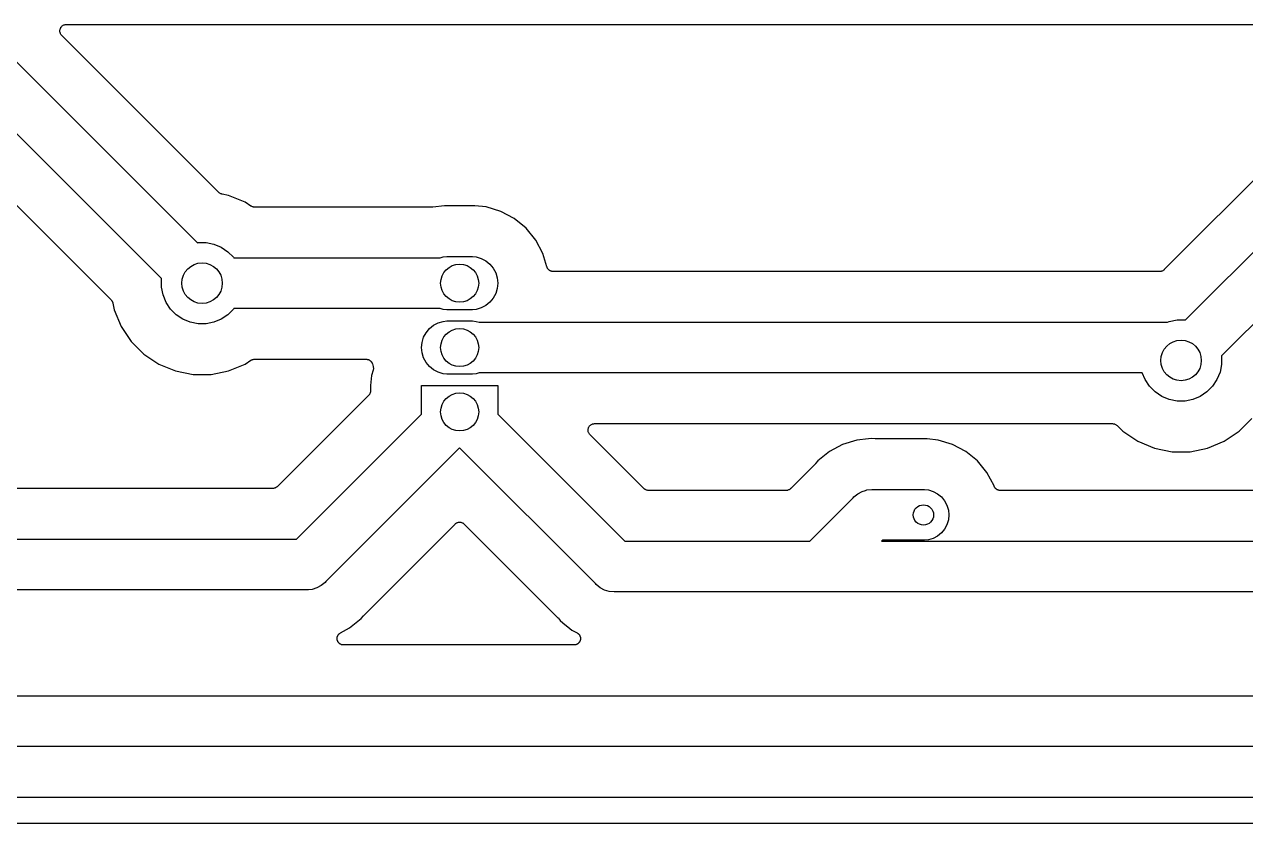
# Model space of a CAD drawing. Extents: x 31.5 to 106.7, y -110.7 to -45.7.
# Drawn here: x 58.47 to 82.55, y -110.73 to -94.97 of the extents above; entities that cross this region are included whole.
import ezdxf

# ---------------------------------------------------------------- set-up
doc = ezdxf.new("R2010")
doc.units = 0
doc.layers.add('BLACK', color=7, linetype='CONTINUOUS')

msp = doc.modelspace()

# ---------------------------------------------------------------- linework, layer by layer
at = {"layer": 'BLACK', "linetype": 'CONTINUOUS'}
for p, q in [((59.1729, -95.0977), (59.1742, -95.0856)), ((59.173, -95.0979), (59.1729, -95.0977)), ((59.1729, -95.0981), (59.173, -95.0979)), ((59.174, -95.1102), (59.1729, -95.0981)), ((59.1751, -95.1224), (59.174, -95.1102)), ((59.1742, -95.0856), (59.1755, -95.0735)), ((59.1755, -95.0735), (59.1756, -95.0733)), ((59.1756, -95.073), (59.1792, -95.0615)), ((59.1756, -95.0733), (59.1756, -95.073)), ((59.1792, -95.0615), (59.1828, -95.0498)), ((59.1828, -95.0498), (59.183, -95.0496)), ((59.183, -95.0494), (59.1889, -95.0386)), ((59.183, -95.0496), (59.183, -95.0494)), ((59.1889, -95.0386), (59.1946, -95.028)), ((59.1946, -95.028), (59.1948, -95.0278)), ((59.1948, -95.0278), (59.1949, -95.0276)), ((59.1949, -95.0276), (59.2027, -95.0182)), ((59.2027, -95.0182), (59.2104, -95.0089)), ((59.2104, -95.0089), (59.2106, -95.0087)), ((59.2106, -95.0087), (59.2108, -95.0086)), ((59.2108, -95.0086), (59.2203, -95.0009)), ((59.2203, -95.0009), (59.2296, -94.9932)), ((59.2296, -94.9932), (59.2298, -94.9931)), ((59.2298, -94.9931), (59.23, -94.993)), ((59.23, -94.993), (59.2408, -94.9873)), ((59.2408, -94.9873), (59.2515, -94.9816)), ((59.2515, -94.9816), (59.2517, -94.9815)), ((59.2517, -94.9815), (59.2519, -94.9814)), ((59.2519, -94.9814), (59.2635, -94.978)), ((59.2635, -94.978), (59.2753, -94.9744)), ((59.2753, -94.9744), (59.2755, -94.9744)), ((59.2755, -94.9744), (59.2757, -94.9743)), ((59.2757, -94.9743), (59.2877, -94.9732)), ((59.2877, -94.9732), (59.2999, -94.972)), ((59.2999, -94.972), (97.1017, -94.972)), ((59.1752, -95.1226), (59.1751, -95.1224)), ((59.1752, -95.1228), (59.1752, -95.1226)), ((59.1786, -95.1343), (59.1752, -95.1228)), ((59.182, -95.1462), (59.1786, -95.1343)), ((59.1821, -95.1464), (59.182, -95.1462)), ((59.1822, -95.1466), (59.1821, -95.1464)), ((59.1878, -95.1574), (59.1822, -95.1466)), ((59.1934, -95.1682), (59.1878, -95.1574)), ((59.1936, -95.1683), (59.1934, -95.1682)), ((59.1937, -95.1685), (59.1936, -95.1683)), ((59.2013, -95.178), (59.1937, -95.1685)), ((59.2089, -95.1875), (59.2013, -95.178)), ((59.2092, -95.1878), (59.2089, -95.1875)), ((59.2092, -95.1879), (59.2092, -95.1878)), ((59.2101, -95.1888), (59.2092, -95.1879)), ((59.2092, -95.1879), (59.2092, -95.1879)), ((62.3058, -98.2845), (59.2101, -95.1888)), ((58.2829, -95.6758), (61.8854, -99.2783)), ((61.1783, -99.9854), (57.7049, -96.512)), ((84.2268, -96.5319), (80.9502, -99.8085)), ((81.3706, -100.802), (84.9731, -97.1998)), ((57.3279, -97.5492), (60.1845, -100.406)), ((85.5511, -98.036), (82.0777, -101.509)), ((62.3148, -98.2919), (62.3058, -98.2845)), ((62.3238, -98.2994), (62.3148, -98.2919)), ((62.3244, -98.2998), (62.3238, -98.2994)), ((62.325, -98.3003), (62.3244, -98.2998)), ((62.3353, -98.3058), (62.325, -98.3003)), ((62.3455, -98.3114), (62.3353, -98.3058)), ((62.3462, -98.3116), (62.3455, -98.3114)), ((62.3468, -98.312), (62.3462, -98.3116)), ((62.358, -98.3154), (62.3468, -98.312)), ((62.3691, -98.3189), (62.358, -98.3154)), ((62.3705, -98.3192), (62.3691, -98.3189)), ((62.3706, -98.3192), (62.3705, -98.3192)), ((62.3705, -98.3192), (62.3705, -98.3192)), ((62.3709, -98.3193), (62.3706, -98.3192)), ((62.501, -98.3452), (62.3709, -98.3193)), ((62.8286, -98.4809), (62.501, -98.3452)), ((62.939, -98.5546), (62.8286, -98.4809)), ((62.9493, -98.5601), (62.939, -98.5546)), ((62.9595, -98.5657), (62.9493, -98.5601)), ((62.9602, -98.5659), (62.9595, -98.5657)), ((62.9608, -98.5663), (62.9602, -98.5659)), ((62.972, -98.5697), (62.9608, -98.5663)), ((62.9831, -98.5732), (62.972, -98.5697)), ((62.9838, -98.5733), (62.9831, -98.5732)), ((62.9845, -98.5735), (62.9838, -98.5733)), ((62.9961, -98.5747), (62.9845, -98.5735)), ((63.0078, -98.576), (62.9961, -98.5747)), ((63.0092, -98.576), (63.0078, -98.576)), ((63.0095, -98.576), (63.0092, -98.576)), ((63.0092, -98.576), (63.0092, -98.576)), ((63.0092, -98.576), (63.0092, -98.576)), ((66.5035, -98.576), (63.0095, -98.576)), ((66.5089, -98.5755), (66.5035, -98.576)), ((66.5143, -98.5755), (66.5089, -98.5755)), ((66.5212, -98.5743), (66.5143, -98.5755)), ((66.5282, -98.5736), (66.5212, -98.5743)), ((66.5289, -98.5734), (66.5282, -98.5736)), ((66.7561, -98.551), (66.5289, -98.5734)), ((67.3559, -98.551), (66.7561, -98.551)), ((67.58, -98.5731), (67.3559, -98.551)), ((67.8674, -98.6603), (67.58, -98.5731)), ((68.1323, -98.8019), (67.8674, -98.6603)), ((68.3646, -98.9924), (68.1323, -98.8019)), ((68.5551, -99.2247), (68.3646, -98.9924)), ((61.8854, -99.2783), (61.8972, -99.276)), ((61.8972, -99.276), (62.0548, -99.276)), ((62.0548, -99.276), (62.2094, -99.3067)), ((62.2094, -99.3067), (62.3549, -99.367)), ((62.3549, -99.367), (62.486, -99.4546)), ((68.6967, -99.4896), (68.5551, -99.2247)), ((62.486, -99.4546), (62.5974, -99.566)), ((62.5974, -99.566), (62.6041, -99.576)), ((62.6041, -99.576), (66.6707, -99.576)), ((66.6707, -99.576), (66.7281, -99.5586)), ((66.7281, -99.5586), (66.8052, -99.551)), ((66.8052, -99.551), (67.3068, -99.551)), ((67.3068, -99.551), (67.3839, -99.5586)), ((67.3839, -99.5586), (67.4829, -99.5886)), ((67.4829, -99.5886), (67.5741, -99.6374)), ((67.5741, -99.6374), (67.654, -99.703)), ((68.7775, -99.7559), (68.6967, -99.4896)), ((67.654, -99.703), (67.7196, -99.7829)), ((67.7196, -99.7829), (67.7684, -99.8741)), ((67.7684, -99.8741), (67.7984, -99.9731)), ((68.7797, -99.7611), (68.7775, -99.7559)), ((68.7813, -99.7666), (68.7797, -99.7611)), ((68.7844, -99.7725), (68.7813, -99.7666)), ((68.787, -99.7788), (68.7844, -99.7725)), ((68.7901, -99.7835), (68.787, -99.7788)), ((68.7928, -99.7885), (68.7901, -99.7835)), ((68.797, -99.7938), (68.7928, -99.7885)), ((68.8007, -99.7994), (68.797, -99.7938)), ((68.8047, -99.8034), (68.8007, -99.7994)), ((68.8083, -99.8079), (68.8047, -99.8034)), ((68.8135, -99.8122), (68.8083, -99.8079)), ((68.8182, -99.817), (68.8135, -99.8122)), ((68.8229, -99.8201), (68.8182, -99.817)), ((68.8273, -99.8238), (68.8229, -99.8201)), ((68.8332, -99.827), (68.8273, -99.8238)), ((68.8388, -99.8308), (68.8332, -99.827)), ((68.844, -99.833), (68.8388, -99.8308)), ((68.849, -99.8357), (68.844, -99.833)), ((68.8554, -99.8378), (68.849, -99.8357)), ((68.8616, -99.8404), (68.8554, -99.8378)), ((68.8672, -99.8415), (68.8616, -99.8404)), ((68.8726, -99.8432), (68.8672, -99.8415)), ((68.8793, -99.844), (68.8726, -99.8432)), ((68.8859, -99.8453), (68.8793, -99.844)), ((68.8916, -99.8454), (68.8859, -99.8453)), ((68.8973, -99.846), (68.8916, -99.8454)), ((68.899, -99.846), (68.8973, -99.846)), ((80.8589, -99.846), (68.899, -99.846)), ((80.8704, -99.8449), (80.8589, -99.846)), ((80.882, -99.8439), (80.8704, -99.8449)), ((80.8837, -99.8436), (80.882, -99.8439)), ((80.8851, -99.8433), (80.8837, -99.8436)), ((80.8963, -99.8399), (80.8851, -99.8433)), ((80.9075, -99.8366), (80.8963, -99.8399)), ((80.9082, -99.8363), (80.9075, -99.8366)), ((80.9089, -99.8361), (80.9082, -99.8363)), ((80.9191, -99.8306), (80.9089, -99.8361)), ((80.9295, -99.8252), (80.9191, -99.8306)), ((80.9301, -99.8248), (80.9295, -99.8252)), ((80.9307, -99.8244), (80.9301, -99.8248)), ((80.9398, -99.817), (80.9307, -99.8244)), ((80.9489, -99.8098), (80.9398, -99.817)), ((80.9499, -99.8088), (80.9489, -99.8098)), ((80.9502, -99.8085), (80.9499, -99.8087)), ((80.9499, -99.8087), (80.9499, -99.8087)), ((80.9499, -99.8087), (80.9499, -99.8088)), ((61.176, -99.9972), (61.1783, -99.9854)), ((61.176, -100.155), (61.176, -99.9972)), ((61.2067, -100.309), (61.176, -100.155)), ((67.7984, -99.9731), (67.8085, -100.076)), ((67.8085, -100.076), (67.7984, -100.179)), ((60.1845, -100.406), (60.1847, -100.406)), ((60.1847, -100.406), (60.1848, -100.406)), ((60.1848, -100.406), (60.1848, -100.406)), ((60.1848, -100.406), (60.1858, -100.407)), ((60.1858, -100.407), (60.1931, -100.416)), ((61.267, -100.455), (61.2067, -100.309)), ((67.7196, -100.369), (67.654, -100.449)), ((67.7684, -100.278), (67.7196, -100.369)), ((67.7984, -100.179), (67.7684, -100.278)), ((60.1931, -100.416), (60.2004, -100.425)), ((60.2004, -100.425), (60.2008, -100.426)), ((60.2008, -100.426), (60.2012, -100.426)), ((60.2012, -100.426), (60.2066, -100.437)), ((60.2066, -100.437), (60.2121, -100.447)), ((60.2121, -100.447), (60.2123, -100.448)), ((60.2123, -100.448), (60.2126, -100.448)), ((60.2126, -100.448), (60.2159, -100.46)), ((60.2159, -100.46), (60.2193, -100.471)), ((60.2193, -100.471), (60.2452, -100.601)), ((60.2452, -100.601), (60.3809, -100.929)), ((61.3546, -100.586), (61.267, -100.455)), ((61.466, -100.697), (61.3546, -100.586)), ((62.5974, -100.586), (62.486, -100.697)), ((62.6041, -100.576), (62.5974, -100.586)), ((66.6707, -100.576), (62.6041, -100.576)), ((66.7281, -100.593), (66.6707, -100.576)), ((66.8052, -100.601), (66.7281, -100.593)), ((67.3068, -100.601), (66.8052, -100.601)), ((67.3839, -100.593), (67.3068, -100.601)), ((67.4829, -100.563), (67.3839, -100.593)), ((67.5741, -100.515), (67.4829, -100.563)), ((67.654, -100.449), (67.5741, -100.515)), ((61.5971, -100.785), (61.466, -100.697)), ((61.7426, -100.845), (61.5971, -100.785)), ((61.8972, -100.876), (61.7426, -100.845)), ((62.0548, -100.876), (61.8972, -100.876)), ((62.2094, -100.845), (62.0548, -100.876)), ((62.3549, -100.785), (62.2094, -100.845)), ((62.486, -100.697), (62.3549, -100.785)), ((66.5379, -100.907), (66.6291, -100.859)), ((66.6291, -100.859), (66.7281, -100.829)), ((66.7281, -100.829), (66.8052, -100.821)), ((66.8052, -100.821), (67.3068, -100.821)), ((67.3068, -100.821), (67.3839, -100.829)), ((67.3839, -100.829), (67.4413, -100.846)), ((67.4413, -100.846), (81.0014, -100.846)), ((81.0014, -100.846), (81.0124, -100.845)), ((81.0124, -100.845), (81.0466, -100.831)), ((81.0466, -100.831), (81.2012, -100.8)), ((81.2012, -100.8), (81.3588, -100.8)), ((81.3588, -100.8), (81.3706, -100.802)), ((60.3809, -100.929), (60.5778, -101.223)), ((66.3436, -101.144), (66.3924, -101.053)), ((66.3924, -101.053), (66.458, -100.973)), ((66.458, -100.973), (66.5379, -100.907)), ((60.5778, -101.223), (60.8286, -101.474)), ((66.3035, -101.346), (66.3136, -101.243)), ((66.3136, -101.449), (66.3035, -101.346)), ((66.3136, -101.243), (66.3436, -101.144)), ((60.8286, -101.474), (61.1234, -101.671)), ((62.8286, -101.671), (62.939, -101.597)), ((62.939, -101.597), (62.9392, -101.597)), ((62.9392, -101.597), (62.9392, -101.597)), ((62.9392, -101.597), (62.9393, -101.597)), ((62.9393, -101.597), (62.9405, -101.596)), ((62.9405, -101.596), (62.9509, -101.591)), ((62.9509, -101.591), (62.9611, -101.586)), ((62.9611, -101.586), (62.9618, -101.585)), ((62.9618, -101.585), (62.9625, -101.585)), ((62.9625, -101.585), (62.9737, -101.582)), ((62.9737, -101.582), (62.9849, -101.578)), ((62.9849, -101.578), (62.9856, -101.578)), ((62.9856, -101.578), (62.9863, -101.578)), ((62.9863, -101.578), (62.9979, -101.577)), ((62.9979, -101.577), (63.0095, -101.576)), ((63.0095, -101.576), (65.213, -101.576)), ((65.213, -101.576), (65.2147, -101.576)), ((65.2147, -101.576), (65.2204, -101.577)), ((65.2204, -101.577), (65.2261, -101.577)), ((65.2261, -101.577), (65.2327, -101.578)), ((65.2327, -101.578), (65.2394, -101.579)), ((65.2394, -101.579), (65.2448, -101.58)), ((65.2448, -101.58), (65.2504, -101.582)), ((65.2504, -101.582), (65.2566, -101.584)), ((65.2566, -101.584), (65.263, -101.586)), ((65.263, -101.586), (65.268, -101.589)), ((65.268, -101.589), (65.2732, -101.591)), ((65.2732, -101.591), (65.2788, -101.595)), ((65.2788, -101.595), (65.2847, -101.598)), ((65.2847, -101.598), (65.2891, -101.602)), ((65.2891, -101.602), (65.2938, -101.605)), ((65.2938, -101.605), (65.2985, -101.61)), ((65.2985, -101.61), (65.3037, -101.614)), ((66.3436, -101.548), (66.3136, -101.449)), ((66.3924, -101.639), (66.3436, -101.548)), ((82.0777, -101.509), (82.08, -101.521)), ((82.08, -101.521), (82.08, -101.679)), ((61.1234, -101.671), (61.451, -101.807)), ((61.451, -101.807), (61.7987, -101.876)), ((62.1533, -101.876), (62.501, -101.807)), ((62.501, -101.807), (62.8286, -101.671)), ((65.3037, -101.614), (65.3073, -101.619)), ((65.3073, -101.619), (65.3113, -101.623)), ((65.3113, -101.623), (65.315, -101.628)), ((65.315, -101.628), (65.3192, -101.633)), ((65.3192, -101.633), (65.3219, -101.638)), ((65.351, -101.794), (65.3205, -101.895)), ((65.3219, -101.638), (65.325, -101.643)), ((65.325, -101.643), (65.3276, -101.649)), ((65.3276, -101.649), (65.3307, -101.655)), ((65.3307, -101.655), (65.3323, -101.661)), ((65.3323, -101.661), (65.3345, -101.666)), ((65.3345, -101.666), (65.351, -101.721)), ((65.351, -101.721), (65.3511, -101.721)), ((65.3533, -101.783), (65.351, -101.794)), ((65.3511, -101.721), (65.3511, -101.721)), ((65.3511, -101.721), (65.3511, -101.721)), ((65.3511, -101.721), (65.3515, -101.722)), ((65.3515, -101.722), (65.3536, -101.734)), ((65.3557, -101.771), (65.3533, -101.783)), ((65.3536, -101.734), (65.3559, -101.745)), ((65.3559, -101.77), (65.3557, -101.771)), ((65.3557, -101.771), (65.3557, -101.771)), ((65.3559, -101.745), (65.3559, -101.746)), ((65.3559, -101.746), (65.356, -101.747)), ((65.356, -101.747), (65.3559, -101.758)), ((65.3559, -101.758), (65.3559, -101.77)), ((66.458, -101.719), (66.3924, -101.639)), ((66.5379, -101.785), (66.458, -101.719)), ((66.6291, -101.833), (66.5379, -101.785)), ((66.7281, -101.863), (66.6291, -101.833)), ((67.4413, -101.846), (67.3839, -101.863)), ((80.516, -101.846), (67.4413, -101.846)), ((80.571, -101.979), (80.516, -101.846)), ((82.0493, -101.833), (81.989, -101.979)), ((82.08, -101.679), (82.0493, -101.833)), ((61.7987, -101.876), (62.1533, -101.876)), ((65.3205, -101.895), (65.3005, -102.097)), ((66.306, -102.659), (66.306, -102.091)), ((66.306, -102.091), (67.806, -102.091)), ((66.8052, -101.871), (66.7281, -101.863)), ((67.3068, -101.871), (66.8052, -101.871)), ((67.3839, -101.863), (67.3068, -101.871)), ((67.806, -102.091), (67.806, -102.659)), ((80.6586, -102.11), (80.571, -101.979)), ((81.989, -101.979), (81.9014, -102.11)), ((65.2634, -102.287), (63.4639, -104.087)), ((65.2708, -102.278), (65.2634, -102.287)), ((65.2783, -102.269), (65.2708, -102.278)), ((65.2787, -102.269), (65.2783, -102.269)), ((65.2791, -102.268), (65.2787, -102.269)), ((65.2846, -102.258), (65.2791, -102.268)), ((65.2903, -102.248), (65.2846, -102.258)), ((65.2905, -102.247), (65.2903, -102.248)), ((65.2908, -102.246), (65.2905, -102.247)), ((65.2942, -102.235), (65.2908, -102.246)), ((65.2978, -102.224), (65.2942, -102.235)), ((65.298, -102.223), (65.2978, -102.223)), ((65.2978, -102.223), (65.2978, -102.224)), ((65.2992, -102.211), (65.298, -102.223)), ((65.3005, -102.199), (65.2992, -102.211)), ((65.3005, -102.097), (65.3005, -102.198)), ((65.3005, -102.198), (65.3005, -102.198)), ((65.3005, -102.198), (65.3005, -102.198)), ((65.3005, -102.198), (65.3005, -102.198)), ((65.3005, -102.198), (65.3005, -102.199)), ((80.77, -102.221), (80.6586, -102.11)), ((80.9011, -102.309), (80.77, -102.221)), ((81.0466, -102.369), (80.9011, -102.309)), ((81.6589, -102.309), (81.5134, -102.369)), ((81.79, -102.221), (81.6589, -102.309)), ((81.9014, -102.11), (81.79, -102.221)), ((81.2012, -102.4), (81.0466, -102.369)), ((81.3588, -102.4), (81.2012, -102.4)), ((81.5134, -102.369), (81.3588, -102.4)), ((63.8409, -105.124), (66.306, -102.659)), ((67.806, -102.659), (70.3111, -105.164)), ((82.4274, -102.998), (82.6782, -102.747)), ((69.5869, -102.972), (69.5882, -102.96)), ((69.588, -102.984), (69.5869, -102.972)), ((69.5869, -102.972), (69.587, -102.972)), ((69.587, -102.972), (69.5869, -102.972)), ((69.5891, -102.996), (69.588, -102.984)), ((69.5882, -102.96), (69.5895, -102.947)), ((69.5892, -102.997), (69.5891, -102.996)), ((69.5925, -103.008), (69.5892, -102.997)), ((69.5892, -102.997), (69.5892, -102.997)), ((69.5895, -102.947), (69.5896, -102.947)), ((69.5896, -102.947), (69.5932, -102.935)), ((69.5896, -102.947), (69.5896, -102.947)), ((69.596, -103.02), (69.5925, -103.008)), ((69.5932, -102.935), (69.5968, -102.924)), ((69.5961, -103.02), (69.596, -103.02)), ((69.5962, -103.021), (69.5961, -103.02)), ((69.6018, -103.031), (69.5962, -103.021)), ((69.5968, -102.924), (69.597, -102.924)), ((69.597, -102.923), (69.6028, -102.913)), ((69.597, -102.924), (69.597, -102.923)), ((69.6074, -103.042), (69.6018, -103.031)), ((69.6028, -102.913), (69.6086, -102.902)), ((69.6076, -103.042), (69.6074, -103.042)), ((69.6077, -103.043), (69.6076, -103.042)), ((69.6153, -103.052), (69.6077, -103.043)), ((69.6086, -102.902), (69.6088, -102.902)), ((69.6088, -102.902), (69.6089, -102.902)), ((69.6089, -102.902), (69.6167, -102.892)), ((69.6229, -103.062), (69.6153, -103.052)), ((69.6167, -102.892), (69.6244, -102.883)), ((69.6244, -102.883), (69.6246, -102.883)), ((69.6246, -102.883), (69.6248, -102.883)), ((69.6248, -102.883), (69.6343, -102.875)), ((69.6343, -102.875), (69.6436, -102.867)), ((69.6436, -102.867), (69.6438, -102.867)), ((69.6438, -102.867), (69.644, -102.867)), ((69.644, -102.867), (69.6548, -102.861)), ((69.6548, -102.861), (69.6655, -102.856)), ((69.6655, -102.856), (69.6657, -102.856)), ((69.6657, -102.856), (69.6659, -102.855)), ((69.6659, -102.855), (69.6775, -102.852)), ((69.6775, -102.852), (69.6893, -102.848)), ((69.6893, -102.848), (69.6895, -102.848)), ((69.6895, -102.848), (69.6897, -102.848)), ((69.6897, -102.848), (69.7017, -102.847)), ((69.7017, -102.847), (69.7139, -102.846)), ((69.7139, -102.846), (79.9278, -102.846)), ((79.9278, -102.846), (79.9282, -102.846)), ((79.9282, -102.846), (79.9283, -102.846)), ((79.9283, -102.846), (79.9283, -102.846)), ((79.9283, -102.846), (79.9296, -102.846)), ((79.9296, -102.846), (79.9413, -102.847)), ((79.9413, -102.847), (79.9529, -102.849)), ((79.9529, -102.849), (79.9536, -102.849)), ((79.9536, -102.849), (79.9542, -102.849)), ((79.9542, -102.849), (79.9654, -102.852)), ((79.9654, -102.852), (79.9766, -102.856)), ((79.9766, -102.856), (79.9772, -102.856)), ((79.9772, -102.856), (79.9778, -102.856)), ((79.9778, -102.856), (79.9882, -102.862)), ((79.9882, -102.862), (79.9985, -102.867)), ((79.9985, -102.867), (79.999, -102.868)), ((79.999, -102.868), (79.9996, -102.868)), ((79.9996, -102.868), (80.0085, -102.876)), ((80.0085, -102.876), (80.0176, -102.883)), ((80.0176, -102.883), (80.1326, -102.998)), ((80.1326, -102.998), (80.4274, -103.195)), ((82.1326, -103.195), (82.4274, -102.998)), ((69.6232, -103.062), (69.6229, -103.062)), ((69.6241, -103.063), (69.6232, -103.062)), ((69.6232, -103.062), (69.6232, -103.062)), ((69.6232, -103.062), (69.6232, -103.062)), ((70.6881, -104.127), (69.6241, -103.063)), ((74.6072, -103.255), (74.3466, -103.395)), ((74.8899, -103.17), (74.6072, -103.255)), ((75.1164, -103.147), (74.8899, -103.17)), ((75.1165, -103.147), (75.1164, -103.147)), ((75.184, -103.141), (75.1165, -103.147)), ((75.2515, -103.147), (75.184, -103.141)), ((75.2568, -103.147), (75.2515, -103.147)), ((75.2621, -103.148), (75.2568, -103.147)), ((75.2639, -103.148), (75.2621, -103.148)), ((76.2737, -103.148), (75.2639, -103.148)), ((76.4941, -103.17), (76.2737, -103.148)), ((76.7768, -103.255), (76.4941, -103.17)), ((77.0374, -103.395), (76.7768, -103.255)), ((80.4274, -103.195), (80.755, -103.331)), ((81.805, -103.331), (82.1326, -103.195)), ((67.056, -103.323), (64.4189, -105.96)), ((69.7331, -106), (67.056, -103.323)), ((74.3466, -103.395), (74.1182, -103.582)), ((77.2658, -103.582), (77.0374, -103.395)), ((80.755, -103.331), (81.1027, -103.4)), ((81.1027, -103.4), (81.4573, -103.4)), ((81.4573, -103.4), (81.805, -103.331)), ((74.0668, -103.644), (73.5839, -104.127)), ((74.0702, -103.64), (74.0668, -103.644)), ((74.0741, -103.636), (74.0702, -103.64)), ((74.0752, -103.635), (74.0741, -103.636)), ((74.1182, -103.582), (74.0752, -103.635)), ((77.4532, -103.811), (77.2658, -103.582)), ((77.5925, -104.071), (77.4532, -103.811)), ((63.3741, -104.124), (44.6079, -104.124)), ((63.3857, -104.123), (63.3741, -104.124)), ((63.3974, -104.122), (63.3857, -104.123)), ((63.3981, -104.122), (63.3974, -104.122)), ((63.3987, -104.122), (63.3981, -104.122)), ((63.4099, -104.118), (63.3987, -104.122)), ((63.4212, -104.115), (63.4099, -104.118)), ((63.4218, -104.115), (63.4212, -104.115)), ((63.4225, -104.114), (63.4218, -104.115)), ((63.4328, -104.109), (63.4225, -104.114)), ((63.4432, -104.104), (63.4328, -104.109)), ((63.4438, -104.103), (63.4432, -104.104)), ((63.4444, -104.103), (63.4438, -104.103)), ((63.4534, -104.095), (63.4444, -104.103)), ((63.4626, -104.088), (63.4534, -104.095)), ((63.4635, -104.087), (63.4626, -104.088)), ((63.4636, -104.087), (63.4635, -104.087)), ((63.4639, -104.087), (63.4636, -104.087)), ((63.4636, -104.087), (63.4636, -104.087)), ((70.6972, -104.134), (70.6881, -104.127)), ((70.7062, -104.142), (70.6972, -104.134)), ((70.7068, -104.142), (70.7062, -104.142)), ((70.7073, -104.143), (70.7068, -104.142)), ((70.7176, -104.148), (70.7073, -104.143)), ((70.7279, -104.154), (70.7176, -104.148)), ((70.7285, -104.154), (70.7279, -104.154)), ((70.7291, -104.154), (70.7285, -104.154)), ((70.7404, -104.158), (70.7291, -104.154)), ((70.7515, -104.161), (70.7404, -104.158)), ((70.7522, -104.161), (70.7515, -104.161)), ((70.7528, -104.161), (70.7522, -104.161)), ((70.7645, -104.163), (70.7528, -104.161)), ((70.7762, -104.164), (70.7645, -104.163)), ((70.7775, -104.164), (70.7762, -104.164)), ((70.7779, -104.164), (70.7775, -104.164)), ((70.7775, -104.164), (70.7775, -104.164)), ((70.7775, -104.164), (70.7775, -104.164)), ((73.4941, -104.164), (70.7779, -104.164)), ((73.5057, -104.163), (73.4941, -104.164)), ((73.5174, -104.162), (73.5057, -104.163)), ((73.5181, -104.162), (73.5174, -104.162)), ((73.5187, -104.162), (73.5181, -104.162)), ((73.5299, -104.158), (73.5187, -104.162)), ((73.5412, -104.155), (73.5299, -104.158)), ((73.5418, -104.155), (73.5412, -104.155)), ((73.5425, -104.154), (73.5418, -104.155)), ((73.5528, -104.149), (73.5425, -104.154)), ((73.5632, -104.144), (73.5528, -104.149)), ((73.5638, -104.143), (73.5632, -104.144)), ((73.5644, -104.143), (73.5638, -104.143)), ((73.5734, -104.135), (73.5644, -104.143)), ((73.5826, -104.128), (73.5734, -104.135)), ((73.5835, -104.127), (73.5826, -104.128)), ((73.5836, -104.127), (73.5835, -104.127)), ((73.5839, -104.127), (73.5836, -104.127)), ((73.5836, -104.127), (73.5836, -104.127)), ((74.8287, -104.293), (74.9049, -104.23)), ((74.9049, -104.23), (74.9917, -104.184)), ((74.9917, -104.184), (75.0574, -104.164)), ((75.0574, -104.164), (75.086, -104.155)), ((75.086, -104.155), (75.184, -104.146)), ((75.184, -104.146), (75.2086, -104.148)), ((75.2086, -104.148), (76.2246, -104.148)), ((76.2246, -104.148), (76.298, -104.155)), ((76.298, -104.155), (76.3923, -104.184)), ((76.3923, -104.184), (76.4791, -104.23)), ((76.4791, -104.23), (76.5553, -104.293)), ((77.5933, -104.074), (77.5925, -104.071)), ((77.5955, -104.079), (77.5933, -104.074)), ((77.5971, -104.085), (77.5955, -104.079)), ((77.6002, -104.091), (77.5971, -104.085)), ((77.6028, -104.097), (77.6002, -104.091)), ((77.606, -104.101), (77.6028, -104.097)), ((77.6086, -104.107), (77.606, -104.101)), ((77.6128, -104.112), (77.6086, -104.107)), ((77.6166, -104.117), (77.6128, -104.112)), ((77.6206, -104.121), (77.6166, -104.117)), ((77.6241, -104.126), (77.6206, -104.121)), ((77.6293, -104.13), (77.6241, -104.126)), ((77.634, -104.135), (77.6293, -104.13)), ((77.6388, -104.138), (77.634, -104.135)), ((77.6431, -104.142), (77.6388, -104.138)), ((77.649, -104.145), (77.6431, -104.142)), ((77.6546, -104.149), (77.649, -104.145)), ((77.6599, -104.151), (77.6546, -104.149)), ((77.6648, -104.154), (77.6599, -104.151)), ((77.6713, -104.156), (77.6648, -104.154)), ((77.6775, -104.158), (77.6713, -104.156)), ((77.683, -104.16), (77.6775, -104.158)), ((77.6885, -104.161), (77.683, -104.16)), ((77.6952, -104.162), (77.6885, -104.161)), ((77.7018, -104.163), (77.6952, -104.162)), ((77.7074, -104.163), (77.7018, -104.163)), ((77.7131, -104.164), (77.7074, -104.163)), ((77.7149, -104.164), (77.7131, -104.164)), ((91.7821, -104.164), (77.7149, -104.164)), ((73.9609, -105.164), (74.8131, -104.312)), ((74.8131, -104.312), (74.8287, -104.293)), ((76.5553, -104.293), (76.6177, -104.369)), ((76.6177, -104.369), (76.6642, -104.456)), ((76.6642, -104.456), (76.6928, -104.55)), ((76.6928, -104.55), (76.7024, -104.648)), ((76.7024, -104.648), (76.6928, -104.746)), ((65.1652, -106.628), (66.9662, -104.827)), ((66.9662, -104.827), (66.9668, -104.827)), ((66.9668, -104.827), (66.9668, -104.826)), ((66.9668, -104.826), (66.9669, -104.826)), ((66.9669, -104.826), (66.9675, -104.826)), ((66.9675, -104.826), (66.9768, -104.818)), ((66.9768, -104.818), (66.9861, -104.811)), ((66.9861, -104.811), (66.9865, -104.811)), ((66.9865, -104.811), (66.9868, -104.81)), ((66.9868, -104.81), (66.9974, -104.805)), ((66.9974, -104.805), (67.008, -104.799)), ((67.008, -104.799), (67.0084, -104.799)), ((67.0084, -104.799), (67.0088, -104.799)), ((67.0088, -104.799), (67.0203, -104.796)), ((67.0203, -104.796), (67.0318, -104.792)), ((67.0318, -104.792), (67.0322, -104.792)), ((67.0322, -104.792), (67.0326, -104.792)), ((67.0326, -104.792), (67.0446, -104.791)), ((67.0446, -104.791), (67.0564, -104.79)), ((67.0564, -104.79), (67.0569, -104.79)), ((67.0569, -104.79), (67.0573, -104.79)), ((67.0573, -104.79), (67.0692, -104.791)), ((67.0692, -104.791), (67.0811, -104.792)), ((67.0811, -104.792), (67.0815, -104.793)), ((67.0815, -104.793), (67.082, -104.793)), ((67.082, -104.793), (67.0935, -104.796)), ((67.0935, -104.796), (67.1048, -104.8)), ((67.1048, -104.8), (67.1052, -104.8)), ((67.1052, -104.8), (67.1056, -104.8)), ((67.1056, -104.8), (67.1162, -104.806)), ((67.1162, -104.806), (67.1266, -104.811)), ((67.1266, -104.811), (67.127, -104.812)), ((67.127, -104.812), (67.1274, -104.812)), ((67.1274, -104.812), (67.1366, -104.82)), ((67.1366, -104.82), (67.1458, -104.827)), ((67.1458, -104.827), (68.9868, -106.668)), ((76.6177, -104.927), (76.5553, -105.003)), ((76.6642, -104.84), (76.6177, -104.927)), ((76.6928, -104.746), (76.6642, -104.84)), ((37.4153, -105.124), (63.8409, -105.124)), ((70.3111, -105.164), (73.9609, -105.164)), ((75.3911, -105.148), (75.3751, -105.164)), ((75.3751, -105.164), (92.2489, -105.164)), ((76.2246, -105.148), (75.3911, -105.148)), ((76.298, -105.141), (76.2246, -105.148)), ((76.3923, -105.112), (76.298, -105.141)), ((76.4791, -105.066), (76.3923, -105.112)), ((76.5553, -105.003), (76.4791, -105.066)), ((64.0234, -106.124), (37.4153, -106.124)), ((64.048, -106.126), (64.0234, -106.124)), ((64.0726, -106.124), (64.048, -106.126)), ((64.146, -106.117), (64.0726, -106.124)), ((64.2403, -106.088), (64.146, -106.117)), ((64.3271, -106.042), (64.2403, -106.088)), ((64.4033, -105.979), (64.3271, -106.042)), ((64.4189, -105.96), (64.4033, -105.979)), ((69.7487, -106.019), (69.7331, -106)), ((69.8249, -106.082), (69.7487, -106.019)), ((69.9117, -106.128), (69.8249, -106.082)), ((70.006, -106.157), (69.9117, -106.128)), ((70.104, -106.166), (70.006, -106.157)), ((70.1286, -106.164), (70.104, -106.166)), ((74.1434, -106.164), (70.1286, -106.164)), ((74.168, -106.166), (74.1434, -106.164)), ((74.1926, -106.164), (74.168, -106.166)), ((92.4314, -106.164), (74.1926, -106.164)), ((65.1138, -106.69), (65.1568, -106.637)), ((65.1568, -106.637), (65.1579, -106.636)), ((65.1579, -106.636), (65.1618, -106.632)), ((65.1618, -106.632), (65.1652, -106.628)), ((68.9868, -106.668), (68.9881, -106.669)), ((68.9881, -106.669), (68.9914, -106.674)), ((64.7062, -106.973), (64.8854, -106.877)), ((64.8854, -106.877), (65.1138, -106.69)), ((68.9914, -106.674), (68.9952, -106.677)), ((68.9952, -106.677), (69.0382, -106.73)), ((69.0382, -106.73), (69.0906, -106.773)), ((69.0906, -106.773), (69.0906, -106.773)), ((69.0906, -106.773), (69.2275, -106.885)), ((69.2275, -106.885), (69.2666, -106.917)), ((64.6391, -107.084), (64.6397, -107.078)), ((64.6397, -107.09), (64.6391, -107.084)), ((64.6397, -107.078), (64.6398, -107.072)), ((64.6397, -107.097), (64.6397, -107.09)), ((64.6408, -107.103), (64.6397, -107.097)), ((64.6398, -107.072), (64.641, -107.066)), ((64.6414, -107.109), (64.6408, -107.103)), ((64.641, -107.066), (64.6417, -107.059)), ((64.6431, -107.115), (64.6414, -107.109)), ((64.6417, -107.059), (64.6435, -107.054)), ((64.6444, -107.121), (64.6431, -107.115)), ((64.6435, -107.054), (64.6447, -107.048)), ((64.6466, -107.127), (64.6444, -107.121)), ((64.6447, -107.048), (64.6471, -107.042)), ((64.6484, -107.133), (64.6466, -107.127)), ((64.6471, -107.042), (64.649, -107.036)), ((64.6513, -107.138), (64.6484, -107.133)), ((64.649, -107.036), (64.6519, -107.03)), ((64.6537, -107.144), (64.6513, -107.138)), ((64.6519, -107.03), (64.6543, -107.025)), ((64.657, -107.149), (64.6537, -107.144)), ((64.6543, -107.025), (64.6578, -107.02)), ((64.6598, -107.155), (64.657, -107.149)), ((64.6578, -107.02), (64.6608, -107.014)), ((64.6608, -107.014), (64.6647, -107.009)), ((64.6647, -107.009), (64.6681, -107.004)), ((64.6681, -107.004), (64.6726, -107)), ((64.6726, -107), (64.6766, -106.995)), ((64.6766, -106.995), (64.6813, -106.991)), ((64.6813, -106.991), (64.6856, -106.987)), ((64.6856, -106.987), (64.6909, -106.983)), ((64.6909, -106.983), (64.6958, -106.979)), ((64.6958, -106.979), (64.7012, -106.976)), ((64.7012, -106.976), (64.7062, -106.973)), ((69.2666, -106.917), (69.3709, -106.973)), ((69.3709, -106.973), (69.3725, -106.974)), ((69.3725, -106.974), (69.3775, -106.977)), ((69.3775, -106.977), (69.3828, -106.98)), ((69.3828, -106.98), (69.3877, -106.984)), ((69.3877, -106.984), (69.3929, -106.988)), ((69.3929, -106.988), (69.3971, -106.992)), ((69.3971, -106.992), (69.4018, -106.996)), ((69.4018, -106.996), (69.4058, -107.001)), ((69.4058, -107.001), (69.4102, -107.006)), ((69.4102, -107.006), (69.4135, -107.011)), ((69.4135, -107.011), (69.4173, -107.015)), ((69.4192, -107.151), (69.4163, -107.156)), ((69.4173, -107.015), (69.4203, -107.021)), ((69.4226, -107.146), (69.4192, -107.151)), ((69.4203, -107.021), (69.4237, -107.026)), ((69.4251, -107.14), (69.4226, -107.146)), ((69.4237, -107.026), (69.426, -107.032)), ((69.4281, -107.134), (69.4251, -107.14)), ((69.426, -107.032), (69.4288, -107.037)), ((69.4299, -107.128), (69.4281, -107.134)), ((69.4288, -107.037), (69.4306, -107.044)), ((69.4323, -107.123), (69.4299, -107.128)), ((69.4306, -107.044), (69.433, -107.049)), ((69.4336, -107.117), (69.4323, -107.123)), ((69.433, -107.049), (69.4341, -107.055)), ((69.4355, -107.111), (69.4336, -107.117)), ((69.4341, -107.055), (69.4358, -107.061)), ((69.4361, -107.104), (69.4355, -107.111)), ((69.4358, -107.061), (69.4364, -107.068)), ((69.4373, -107.099), (69.4361, -107.104)), ((69.4364, -107.068), (69.4376, -107.074)), ((69.4374, -107.092), (69.4373, -107.099)), ((69.4381, -107.086), (69.4374, -107.092)), ((69.4376, -107.074), (69.4375, -107.08)), ((69.4375, -107.08), (69.4381, -107.086)), ((64.6638, -107.159), (64.6598, -107.155)), ((64.6673, -107.165), (64.6638, -107.159)), ((64.6716, -107.169), (64.6673, -107.165)), ((64.6754, -107.174), (64.6716, -107.169)), ((64.6802, -107.178), (64.6754, -107.174)), ((64.6847, -107.182), (64.6802, -107.178)), ((64.6897, -107.186), (64.6847, -107.182)), ((64.6944, -107.19), (64.6897, -107.186)), ((64.6999, -107.193), (64.6944, -107.19)), ((64.7052, -107.196), (64.6999, -107.193)), ((64.7108, -107.199), (64.7052, -107.196)), ((64.7161, -107.202), (64.7108, -107.199)), ((64.7221, -107.204), (64.7161, -107.202)), ((64.728, -107.206), (64.7221, -107.204)), ((64.7339, -107.207), (64.728, -107.206)), ((64.7397, -107.209), (64.7339, -107.207)), ((64.746, -107.21), (64.7397, -107.209)), ((64.7522, -107.211), (64.746, -107.21)), ((64.7583, -107.211), (64.7522, -107.211)), ((64.7643, -107.212), (64.7583, -107.211)), ((64.7661, -107.212), (64.7643, -107.212)), ((69.3111, -107.212), (64.7661, -107.212)), ((69.3171, -107.211), (69.3111, -107.212)), ((69.3232, -107.211), (69.3171, -107.211)), ((69.3294, -107.21), (69.3232, -107.211)), ((69.3357, -107.21), (69.3294, -107.21)), ((69.3415, -107.208), (69.3357, -107.21)), ((69.3475, -107.207), (69.3415, -107.208)), ((69.3534, -107.204), (69.3475, -107.207)), ((69.3595, -107.202), (69.3534, -107.204)), ((69.3648, -107.2), (69.3595, -107.202)), ((69.3704, -107.197), (69.3648, -107.2)), ((69.3757, -107.194), (69.3704, -107.197)), ((69.3813, -107.191), (69.3757, -107.194)), ((69.386, -107.187), (69.3813, -107.191)), ((69.3911, -107.184), (69.386, -107.187)), ((69.3956, -107.179), (69.3911, -107.184)), ((69.4005, -107.175), (69.3956, -107.179)), ((69.4044, -107.17), (69.4005, -107.175)), ((69.4087, -107.166), (69.4044, -107.17)), ((69.4123, -107.161), (69.4087, -107.166)), ((69.4163, -107.156), (69.4123, -107.161)), ((34.2431, -108.212), (95.8049, -108.212)), ((95.9874, -109.212), (34.0606, -109.212)), ((34.1159, -110.212), (95.9321, -110.212)), ((106.544, -110.735), (31.632, -110.735))]:
    msp.add_line(p, q, dxfattribs=at)
at = {"layer": 'BLACK'}
for centre, radius in [((61.976, -100.076), 0.4), ((67.056, -100.076), 0.375), ((67.056, -101.346), 0.375), ((81.28, -101.6), 0.4), ((67.056, -102.616), 0.375), ((76.2, -104.648), 0.2)]:
    msp.add_circle(centre, radius, dxfattribs=at)

doc.saveas('drawing.dxf')
